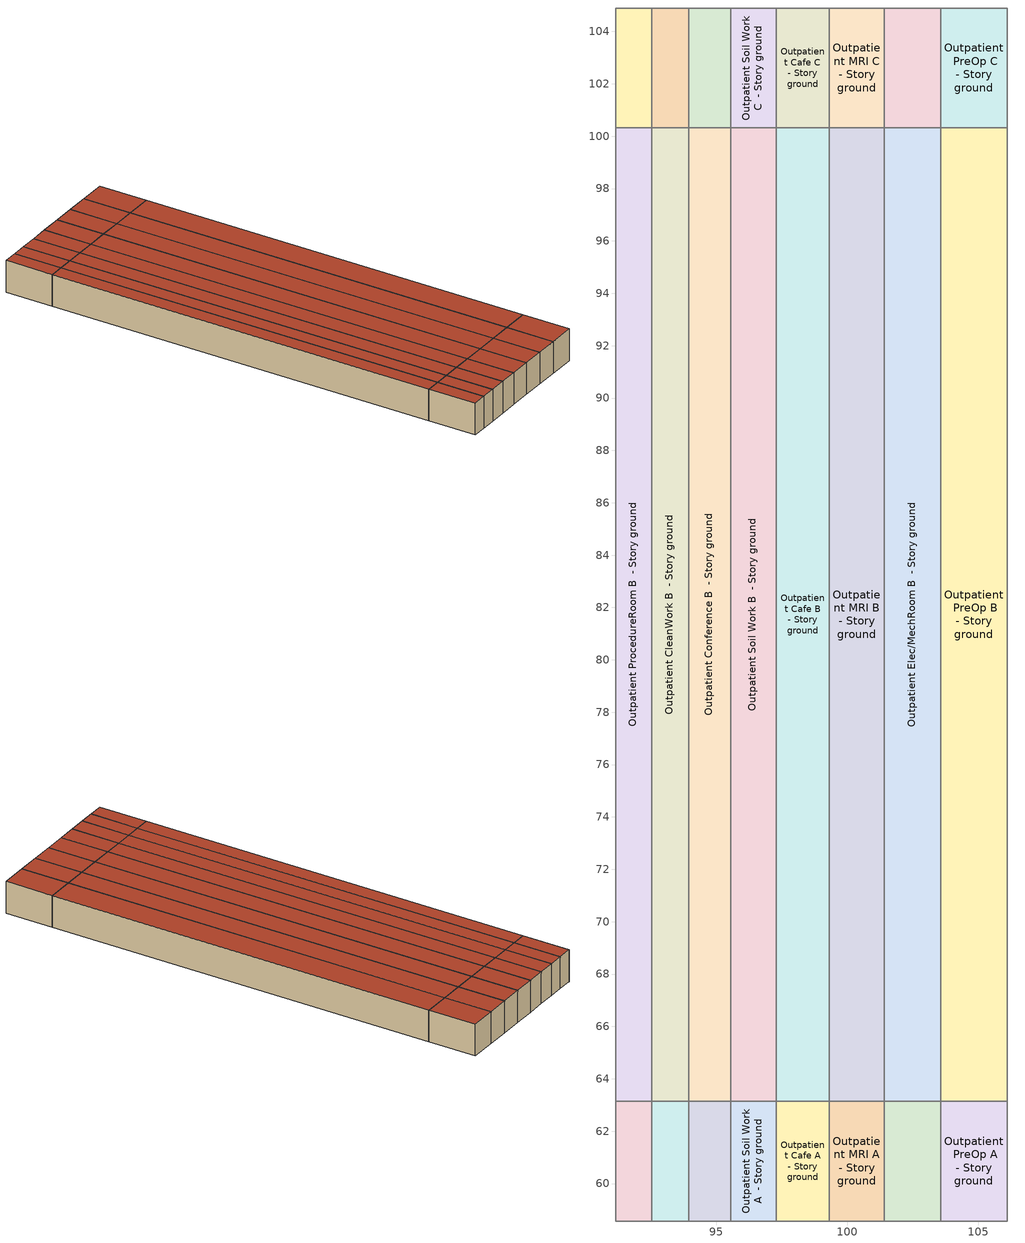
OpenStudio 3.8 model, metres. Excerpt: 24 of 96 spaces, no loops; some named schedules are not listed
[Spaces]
Outpatient ProcedureRoom A  - Story ground
 floor ground (Foundation F 1.26W/m*K Perim 0.0m Area 6.3m2): 91.16,58.57 91.16,63.14 92.54,63.14 92.54,58.57 z0
 wall to Outpatient MRI_Control A  - Story ground: 91.16,63.14 91.16,58.57 z0:3.05
 wall to Outpatient ProcedureRoom B  - Story ground: 92.54,63.14 91.16,63.14 z0:3.05
 wall to Outpatient CleanWork A  - Story ground: 92.54,58.57 92.54,63.14 z0:3.05
 wall adiabatic (Typical Interior Wall): 91.16,58.57 92.54,58.57 z0:3.05
 roof outside: 92.54,58.57 92.54,63.14 91.16,63.14 91.16,58.57 z3.05
Outpatient ProcedureRoom B  - Story ground
 floor ground (Foundation F 1.26W/m*K Perim 0.0m Area 51.26m2): 91.16,63.14 91.16,100.32 92.54,100.32 92.54,63.14 z0
 wall to Outpatient MRI_Control B  - Story ground: 91.16,100.32 91.16,63.14 z0:3.05
 wall to Outpatient ProcedureRoom C  - Story ground: 92.54,100.32 91.16,100.32 z0:3.05
 wall to Outpatient CleanWork B  - Story ground: 92.54,63.14 92.54,100.32 z0:3.05
 roof outside: 92.54,63.14 92.54,100.32 91.16,100.32 91.16,63.14 z3.05
Outpatient ProcedureRoom C  - Story ground
 floor ground (Foundation F 1.26W/m*K Perim 0.0m Area 6.3m2): 91.16,100.32 91.16,104.89 92.54,104.89 92.54,100.32 z0
 wall to Outpatient MRI_Control C  - Story ground: 91.16,104.89 91.16,100.32 z0:3.05
 wall adiabatic (Typical Interior Wall): 92.54,104.89 91.16,104.89 z0:3.05
 wall to Outpatient CleanWork C  - Story ground: 92.54,100.32 92.54,104.89 z0:3.05
 roof outside: 92.54,100.32 92.54,104.89 91.16,104.89 91.16,100.32 z3.05
Outpatient CleanWork A  - Story ground
 floor ground (Foundation F 1.26W/m*K Perim 0.0m Area 6.39m2): 92.54,58.57 92.54,63.14 93.94,63.14 93.94,58.57 z0
 wall to Outpatient CleanWork B  - Story ground: 93.94,63.14 92.54,63.14 z0:3.05
 wall to Outpatient Conference A  - Story ground: 93.94,58.57 93.94,63.14 z0:3.05
 wall adiabatic (Typical Interior Wall): 92.54,58.57 93.94,58.57 z0:3.05
 roof outside: 93.94,58.57 93.94,63.14 92.54,63.14 92.54,58.57 z3.05
Outpatient CleanWork B  - Story ground
 floor ground (Foundation F 1.26W/m*K Perim 0.0m Area 51.99m2): 92.54,63.14 92.54,100.32 93.94,100.32 93.94,63.14 z0
 wall to Outpatient CleanWork C  - Story ground: 93.94,100.32 92.54,100.32 z0:3.05
 wall to Outpatient Conference B  - Story ground: 93.94,63.14 93.94,100.32 z0:3.05
 roof outside: 93.94,63.14 93.94,100.32 92.54,100.32 92.54,63.14 z3.05
Outpatient CleanWork C  - Story ground
 floor ground (Foundation F 1.26W/m*K Perim 0.0m Area 6.39m2): 92.54,100.32 92.54,104.89 93.94,104.89 93.94,100.32 z0
 wall adiabatic (Typical Interior Wall): 93.94,104.89 92.54,104.89 z0:3.05
 wall to Outpatient Conference C  - Story ground: 93.94,100.32 93.94,104.89 z0:3.05
 roof outside: 93.94,100.32 93.94,104.89 92.54,104.89 92.54,100.32 z3.05
Outpatient Conference A  - Story ground
 floor ground (Foundation F 1.26W/m*K Perim 0.0m Area 7.38m2): 93.94,58.57 93.94,63.14 95.55,63.14 95.55,58.57 z0
 wall to Outpatient Conference B  - Story ground: 95.55,63.14 93.94,63.14 z0:3.05
 wall to Outpatient Soil Work A  - Story ground: 95.55,58.57 95.55,63.14 z0:3.05
 wall adiabatic (Typical Interior Wall): 93.94,58.57 95.55,58.57 z0:3.05
 roof outside: 95.55,58.57 95.55,63.14 93.94,63.14 93.94,58.57 z3.05
Outpatient Conference B  - Story ground
 floor ground (Foundation F 1.26W/m*K Perim 0.0m Area 60.04m2): 93.94,63.14 93.94,100.32 95.55,100.32 95.55,63.14 z0
 wall to Outpatient Conference C  - Story ground: 95.55,100.32 93.94,100.32 z0:3.05
 wall to Outpatient Soil Work B  - Story ground: 95.55,63.14 95.55,100.32 z0:3.05
 roof outside: 95.55,63.14 95.55,100.32 93.94,100.32 93.94,63.14 z3.05
Outpatient Conference C  - Story ground
 floor ground (Foundation F 1.26W/m*K Perim 0.0m Area 7.38m2): 93.94,100.32 93.94,104.89 95.55,104.89 95.55,100.32 z0
 wall adiabatic (Typical Interior Wall): 95.55,104.89 93.94,104.89 z0:3.05
 wall to Outpatient Soil Work C  - Story ground: 95.55,100.32 95.55,104.89 z0:3.05
 roof outside: 95.55,100.32 95.55,104.89 93.94,104.89 93.94,100.32 z3.05
Outpatient Soil Work A  - Story ground
 floor ground (Foundation F 1.26W/m*K Perim 0.0m Area 7.92m2): 95.55,58.57 95.55,63.14 97.28,63.14 97.28,58.57 z0
 wall to Outpatient Soil Work B  - Story ground: 97.28,63.14 95.55,63.14 z0:3.05
 wall to Outpatient Cafe A  - Story ground: 97.28,58.57 97.28,63.14 z0:3.05
 wall adiabatic (Typical Interior Wall): 95.55,58.57 97.28,58.57 z0:3.05
 roof outside: 97.28,58.57 97.28,63.14 95.55,63.14 95.55,58.57 z3.05
Outpatient Soil Work B  - Story ground
 floor ground (Foundation F 1.26W/m*K Perim 0.0m Area 64.44m2): 95.55,63.14 95.55,100.32 97.28,100.32 97.28,63.14 z0
 wall to Outpatient Soil Work C  - Story ground: 97.28,100.32 95.55,100.32 z0:3.05
 wall to Outpatient Cafe B  - Story ground: 97.28,63.14 97.28,100.32 z0:3.05
 roof outside: 97.28,63.14 97.28,100.32 95.55,100.32 95.55,63.14 z3.05
Outpatient Soil Work C  - Story ground
 floor ground (Foundation F 1.26W/m*K Perim 0.0m Area 7.92m2): 95.55,100.32 95.55,104.89 97.28,104.89 97.28,100.32 z0
 wall adiabatic (Typical Interior Wall): 97.28,104.89 95.55,104.89 z0:3.05
 wall to Outpatient Cafe C  - Story ground: 97.28,100.32 97.28,104.89 z0:3.05
 roof outside: 97.28,100.32 97.28,104.89 95.55,104.89 95.55,100.32 z3.05
Outpatient Cafe A  - Story ground
 floor ground (Foundation F 1.26W/m*K Perim 0.0m Area 9.27m2): 97.28,58.57 97.28,63.14 99.31,63.14 99.31,58.57 z0
 wall to Outpatient Cafe B  - Story ground: 99.31,63.14 97.28,63.14 z0:3.05
 wall to Outpatient MRI A  - Story ground: 99.31,58.57 99.31,63.14 z0:3.05
 wall adiabatic (Typical Interior Wall): 97.28,58.57 99.31,58.57 z0:3.05
 roof outside: 99.31,58.57 99.31,63.14 97.28,63.14 97.28,58.57 z3.05
Outpatient Cafe B  - Story ground
 floor ground (Foundation F 1.26W/m*K Perim 0.0m Area 75.42m2): 97.28,63.14 97.28,100.32 99.31,100.32 99.31,63.14 z0
 wall to Outpatient Cafe C  - Story ground: 99.31,100.32 97.28,100.32 z0:3.05
 wall to Outpatient MRI B  - Story ground: 99.31,63.14 99.31,100.32 z0:3.05
 roof outside: 99.31,63.14 99.31,100.32 97.28,100.32 97.28,63.14 z3.05
Outpatient Cafe C  - Story ground
 floor ground (Foundation F 1.26W/m*K Perim 0.0m Area 9.27m2): 97.28,100.32 97.28,104.89 99.31,104.89 99.31,100.32 z0
 wall adiabatic (Typical Interior Wall): 99.31,104.89 97.28,104.89 z0:3.05
 wall to Outpatient MRI C  - Story ground: 99.31,100.32 99.31,104.89 z0:3.05
 roof outside: 99.31,100.32 99.31,104.89 97.28,104.89 97.28,100.32 z3.05
Outpatient MRI A  - Story ground
 floor ground (Foundation F 1.26W/m*K Perim 0.0m Area 9.63m2): 99.31,58.57 99.31,63.14 101.42,63.14 101.42,58.57 z0
 wall to Outpatient MRI B  - Story ground: 101.42,63.14 99.31,63.14 z0:3.05
 wall to Outpatient Elec/MechRoom A  - Story ground: 101.42,58.57 101.42,63.14 z0:3.05
 wall adiabatic (Typical Interior Wall): 99.31,58.57 101.42,58.57 z0:3.05
 roof outside: 101.42,58.57 101.42,63.14 99.31,63.14 99.31,58.57 z3.05
Outpatient MRI B  - Story ground
 floor ground (Foundation F 1.26W/m*K Perim 0.0m Area 78.35m2): 99.31,63.14 99.31,100.32 101.42,100.32 101.42,63.14 z0
 wall to Outpatient MRI C  - Story ground: 101.42,100.32 99.31,100.32 z0:3.05
 wall to Outpatient Elec/MechRoom B  - Story ground: 101.42,63.14 101.42,100.32 z0:3.05
 roof outside: 101.42,63.14 101.42,100.32 99.31,100.32 99.31,63.14 z3.05
Outpatient MRI C  - Story ground
 floor ground (Foundation F 1.26W/m*K Perim 0.0m Area 9.63m2): 99.31,100.32 99.31,104.89 101.42,104.89 101.42,100.32 z0
 wall adiabatic (Typical Interior Wall): 101.42,104.89 99.31,104.89 z0:3.05
 wall to Outpatient Elec/MechRoom C  - Story ground: 101.42,100.32 101.42,104.89 z0:3.05
 roof outside: 101.42,100.32 101.42,104.89 99.31,104.89 99.31,100.32 z3.05
Outpatient Elec/MechRoom A  - Story ground
 floor ground (Foundation F 1.26W/m*K Perim 0.0m Area 9.81m2): 101.42,58.57 101.42,63.14 103.57,63.14 103.57,58.57 z0
 wall to Outpatient Elec/MechRoom B  - Story ground: 103.57,63.14 101.42,63.14 z0:3.05
 wall to Outpatient PreOp A  - Story ground: 103.57,58.57 103.57,63.14 z0:3.05
 wall adiabatic (Typical Interior Wall): 101.42,58.57 103.57,58.57 z0:3.05
 roof outside: 103.57,58.57 103.57,63.14 101.42,63.14 101.42,58.57 z3.05
Outpatient Elec/MechRoom B  - Story ground
 floor ground (Foundation F 1.26W/m*K Perim 0.0m Area 79.81m2): 101.42,63.14 101.42,100.32 103.57,100.32 103.57,63.14 z0
 wall to Outpatient Elec/MechRoom C  - Story ground: 103.57,100.32 101.42,100.32 z0:3.05
 wall to Outpatient PreOp B  - Story ground: 103.57,63.14 103.57,100.32 z0:3.05
 roof outside: 103.57,63.14 103.57,100.32 101.42,100.32 101.42,63.14 z3.05
Outpatient Elec/MechRoom C  - Story ground
 floor ground (Foundation F 1.26W/m*K Perim 0.0m Area 9.81m2): 101.42,100.32 101.42,104.89 103.57,104.89 103.57,100.32 z0
 wall adiabatic (Typical Interior Wall): 103.57,104.89 101.42,104.89 z0:3.05
 wall to Outpatient PreOp C  - Story ground: 103.57,100.32 103.57,104.89 z0:3.05
 roof outside: 103.57,100.32 103.57,104.89 101.42,104.89 101.42,100.32 z3.05
Outpatient PreOp A  - Story ground
 floor ground (Foundation F 1.26W/m*K Perim 0.0m Area 11.62m2): 103.57,58.57 103.57,63.14 106.11,63.14 106.11,58.57 z0
 wall to Outpatient PreOp B  - Story ground: 106.11,63.14 103.57,63.14 z0:3.05
 wall to Outpatient Stair A  - Story ground: 106.11,58.57 106.11,63.14 z0:3.05
 wall adiabatic (Typical Interior Wall): 103.57,58.57 106.11,58.57 z0:3.05
 roof outside: 106.11,58.57 106.11,63.14 103.57,63.14 103.57,58.57 z3.05
Outpatient PreOp B  - Story ground
 floor ground (Foundation F 1.26W/m*K Perim 0.0m Area 94.46m2): 103.57,63.14 103.57,100.32 106.11,100.32 106.11,63.14 z0
 wall to Outpatient PreOp C  - Story ground: 106.11,100.32 103.57,100.32 z0:3.05
 wall to Outpatient Stair B  - Story ground: 106.11,63.14 106.11,100.32 z0:3.05
 roof outside: 106.11,63.14 106.11,100.32 103.57,100.32 103.57,63.14 z3.05
Outpatient PreOp C  - Story ground
 floor ground (Foundation F 1.26W/m*K Perim 0.0m Area 11.62m2): 103.57,100.32 103.57,104.89 106.11,104.89 106.11,100.32 z0
 wall adiabatic (Typical Interior Wall): 106.11,104.89 103.57,104.89 z0:3.05
 wall to Outpatient Stair C  - Story ground: 106.11,100.32 106.11,104.89 z0:3.05
 roof outside: 106.11,100.32 106.11,104.89 103.57,104.89 103.57,100.32 z3.05
[Building]
ComStock DOE Ref Pre-1980|Outpatient: North Axis {deg}=45; Default Construction Set=ComStock DOE Ref Pre-1980 - Outpatient - ASHRAE 169-2013-4A; Default Schedule Set=Building Default Schedule Set; Standards Building Type=Outpatient
[Site]
Wilmington New Cast_DE_USA: Latitude {deg}=39.67; Longitude {deg}=-75.6; Time Zone {hr}=-5; Elevation {m}=24; Terrain=City
[Site:WaterMainsTemperature]
Calculation Method=Correlation; Annual Average Outdoor Air Temperature {C}=13.2908; Maximum Difference In Monthly Average Outdoor Air Temperatures {deltaC}=25.79
[SizingPeriod:DesignDay] Barometric Pressure {Pa}=101037; Rain Indicator=No; Snow Indicator=No; Day of Month=21; Daylight Saving Time Indicator=No; Humidity Condition Type=Wetbulb; Dry-Bulb Temperature Range Modifier Type=DefaultMultipliers
Name | Maximum Dry-Bulb Temperature {C} | Daily Dry-Bulb Temperature Range {deltaC} | Wind Speed {m/s} | Wind Direction {deg} | Month | Day Type | Wetbulb or DewPoint at Maximum Dry-Bulb {C} | Solar Model Indicator | ASHRAE Clear Sky Optical Depth for Beam Irradiance | ASHRAE Clear Sky Optical Depth for Diffuse Irradiance | Sky Clearness
Wilmington New Cast Ann Clg .4% Condns DB=>MWB 1 | 33.3 | 9.5 | 4.6 | 230 | 7 | SummerDesignDay | 23.9 | ASHRAETau | 0.454 | 2.123
Wilmington New Cast Ann Clg .4% Condns WB=>MDB 1 | 30.7 | 9.5 | 4.6 | 230 | 7 | SummerDesignDay | 25.6 | ASHRAETau | 0.454 | 2.123
Wilmington New Cast Ann Htg 99.6% Condns DB 1 | -10.4 | 0 | 4.8 | 300 | 1 | WinterDesignDay | -10.4 | ASHRAEClearSky |  |  | 0
Wilmington New Cast August .4% Condns DB=>MCWB 1 | 34.5 | 9.3 | 4.6 | 230 | 8 | SummerDesignDay | 24.4 | ASHRAETau | 0.441 | 2.186
[ClimateZones]
Climate Zone Institution Name 1=ASHRAE; Climate Zone Document Name 1=ANSI/ASHRAE Standard 169; Climate Zone Document Year 1=2006; Climate Zone Value 1=ASHRAE 169-2013-4A
[Site:GroundTemperature:FCfactorMethod]
January Ground Temperature {C}=14.64; February Ground Temperature {C}=6.42; March Ground Temperature {C}=4.25; April Ground Temperature {C}=-0.25; May Ground Temperature {C}=5.15; June Ground Temperature {C}=3.96; July Ground Temperature {C}=10.11; August Ground Temperature {C}=19.7; September Ground Temperature {C}=22.53; October Ground Temperature {C}=25.35; November Ground Temperature {C}=25.54; December Ground Temperature {C}=22.09
[Construction:FfactorGroundFloor] F-Factor {W/m-K}=1.26344; PerimeterExposed {m}=0
Name | Area {m2}
Foundation F 1.26W/m*K Perim 0.0m Area 94.46m2 | 94.4564
Foundation F 1.26W/m*K Perim 0.0m Area 11.62m2 | 11.6155
Foundation F 1.26W/m*K Perim 0.0m Area 79.81m2 | 79.812
Foundation F 1.26W/m*K Perim 0.0m Area 9.63m2 | 9.63453
Foundation F 1.26W/m*K Perim 0.0m Area 78.35m2 | 78.3475
Foundation F 1.26W/m*K Perim 0.0m Area 9.27m2 | 9.27436
Foundation F 1.26W/m*K Perim 0.0m Area 9.81m2 | 9.81462
Foundation F 1.26W/m*K Perim 0.0m Area 75.42m2 | 75.4187
Foundation F 1.26W/m*K Perim 0.0m Area 7.92m2 | 7.92373
Foundation F 1.26W/m*K Perim 0.0m Area 7.38m2 | 7.38347
Foundation F 1.26W/m*K Perim 0.0m Area 64.44m2 | 64.4354
Foundation F 1.26W/m*K Perim 0.0m Area 6.39m2 | 6.39301
Foundation F 1.26W/m*K Perim 0.0m Area 6.3m2 | 6.30297
Foundation F 1.26W/m*K Perim 0.0m Area 51.26m2 | 51.2554
Foundation F 1.26W/m*K Perim 0.0m Area 51.99m2 | 51.9876
Foundation F 1.26W/m*K Perim 0.0m Area 60.04m2 | 60.042
[DefaultConstructionSet]
ComStock DOE Ref Pre-1980 - Outpatient - ASHRAE 169-2013-4A: Default Exterior Surface Constructions=Default Surface Constructions 1; Default Interior Surface Constructions=Default Surface Constructions 2; Default Ground Contact Surface Constructions=Default Surface Constructions 3; Default Exterior SubSurface Constructions=Default Sub Surface Constructions 1; Default Interior SubSurface Constructions=Default Sub Surface Constructions 2; Interior Partition Construction=Typical Interior Partition
[DefaultSurfaceConstructions]
Name | Floor Construction | Wall Construction | Roof Ceiling Construction
Default Surface Constructions 1 | Typical Insulated Exterior Mass Floor | Typical Insulated Exterior Mass Wall R-5.62 | Typical IEAD Roof R-11.63
Default Surface Constructions 2 | Typical Interior Floor | Typical Interior Wall | Typical Interior Ceiling
Default Surface Constructions 3 | Typical Insulated Carpeted 6in Slab Floor | Typical Insulated Basement Mass Wall
[Construction]
Typical Insulated Exterior Mass Floor: 4 in. Normalweight Concrete Floor, Typical Carpet Pad
Typical IEAD Roof R-11.63: Roof Membrane, Typical Insulation R-10.51, Metal Roof Surface
Typical Interior Floor: 100mm Normalweight concrete floor, CP02 CARPET PAD
Typical Interior Wall: G01 13mm gypsum board, G01 13mm gypsum board
Typical Interior Ceiling: CP02 CARPET PAD, 100mm Normalweight concrete floor
Typical Insulated Carpeted 6in Slab Floor: 6 in. Normalweight Concrete Floor, Typical Carpet Pad
Typical Insulated Basement Mass Wall: 8 in. Concrete Block Basement Wall
Simple Glazing U 1.22 SHGC 0.54: Simple Glazing U 1.22 SHGC 0.54
Typical Insulated Metal Door: F08 Metal surface, Typical Insulation R-3.23
U 0.88 SHGC 0.16 Sgl Ref-A-L Clr 6mm: REF A CLEAR LO 6MM
Typical Overhead Door: Typical Insulation R-3.23
Typical Interior Window: Clear 3mm
Typical Interior Door; Typical Interior Partition: G05 25mm wood
Typical Insulated Exterior Mass Wall R-5.62: 1IN Stucco, 8IN CONCRETE HW RefBldg, Typical Insulation R-3.23, 1/2IN Gypsum
InteriorFurnishings: Std Wood 6inch
[Material] Thermal Absorptance=0.9
Name | Roughness | Thickness {m} | Conductivity {W/m-K} | Density {kg/m3} | Specific Heat {J/kg-K} | Solar Absorptance | Visible Absorptance
4 in. Normalweight Concrete Floor | MediumRough | 0.1016 | 2.31 | 2322 | 832 | 0.7 | 0.7
Roof Membrane | VeryRough | 0.0095 | 0.16 | 1121.29 | 1460 | 0.7 | 0.7
Metal Roof Surface; F08 Metal surface | Smooth | 0.0008 | 45.28 | 7824 | 500 | 0.7 | 0.7
100mm Normalweight concrete floor | MediumRough | 0.1016 | 2.31045 | 2322 | 832.557 | 0.7 | 0.7
G01 13mm gypsum board | Smooth | 0.0127 | 0.160031 | 800.001 | 1090.73 | 0.7 | 0.5
6 in. Normalweight Concrete Floor | MediumRough | 0.1524 | 2.31 | 2322 | 832 | 0.7 | 0.7
8 in. Concrete Block Basement Wall | MediumRough | 0.2032 | 1.326 | 1842 | 912 | 0.7 | 0.7
G05 25mm wood | MediumSmooth | 0.0254 | 0.15 | 608 | 1630 | 0.5 | 0.5
1IN Stucco | Smooth | 0.0253 | 0.6918 | 1858 | 837 | 0.7 | 0.92
8IN CONCRETE HW RefBldg | Rough | 0.2032 | 1.311 | 2240 | 836.8 | 0.7 | 0.7
1/2IN Gypsum | Smooth | 0.0127 | 0.16 | 784.9 | 830 | 0.4 | 0.4
Std Wood 6inch | MediumSmooth | 0.15 | 0.12 | 540 | 1210 | 0.7 | 0.7
[Material:NoMass] Roughness=Smooth; Thermal Absorptance=0.9; Solar Absorptance=0.7
Name | Thermal Resistance {m2-K/W} | Visible Absorptance
Typical Carpet Pad; CP02 CARPET PAD | 0.21648 | 0.8
Typical Insulation R-10.51 | 1.85103 | 0.7
Typical Insulation R-3.23 | 0.568747 | 0.7
[DefaultSubSurfaceConstructions]
Name | Fixed Window Construction | Operable Window Construction | Door Construction | Glass Door Construction | Overhead Door Construction | Tubular Daylight Dome Construction | Tubular Daylight Diffuser Construction
Default Sub Surface Constructions 1 | Simple Glazing U 1.22 SHGC 0.54 | Simple Glazing U 1.22 SHGC 0.54 | Typical Insulated Metal Door | U 0.88 SHGC 0.16 Sgl Ref-A-L Clr 6mm | Typical Overhead Door | Typical Interior Window | Typical Interior Window
Default Sub Surface Constructions 2 | Typical Interior Window | Typical Interior Window | Typical Interior Door
[WindowMaterial:SimpleGlazingSystem]
Simple Glazing U 1.22 SHGC 0.54: U-Factor {W/m2-K}=6.92748; Solar Heat Gain Coefficient=0.54; Visible Transmittance=0.81
[WindowMaterial:Glazing] Optical Data Type=SpectralAverage; Infrared Transmittance at Normal Incidence=0; Front Side Infrared Hemispherical Emissivity=0.84; Conductivity {W/m-K}=0.9; Dirt Correction Factor for Solar and Visible Transmittance=1; Solar Diffusing=No
Name | Thickness {m} | Solar Transmittance at Normal Incidence | Front Side Solar Reflectance at Normal Incidence | Back Side Solar Reflectance at Normal Incidence | Visible Transmittance at Normal Incidence | Front Side Visible Reflectance at Normal Incidence | Back Side Visible Reflectance at Normal Incidence | Back Side Infrared Hemispherical Emissivity
REF A CLEAR LO 6MM | 0.006 | 0.066 | 0.341 | 0.493 | 0.08 | 0.41 | 0.37 | 0.4
Clear 3mm | 0.003 | 0.837 | 0.075 | 0.075 | 0.898 | 0.081 | 0.081 | 0.84
[SpaceType] Standards Building Type=Outpatient
Name | Default Schedule Set | Design Specification Outdoor Air Object | Standards Space Type
Outpatient ProcedureRoom - ComStock DOE Ref Pre-1980 | Outpatient ProcedureRoom Schedule Set | Outpatient ProcedureRoom Ventilation | ProcedureRoom
Outpatient CleanWork - ComStock DOE Ref Pre-1980 | Outpatient CleanWork Schedule Set | Outpatient CleanWork Ventilation | CleanWork
Outpatient Conference - ComStock DOE Ref Pre-1980 | Outpatient Conference Schedule Set | Outpatient Conference Ventilation | Conference
Outpatient Soil Work - ComStock DOE Ref Pre-1980 | Outpatient Soil Work Schedule Set | Outpatient Soil Work Ventilation | Soil Work
Outpatient Cafe - ComStock DOE Ref Pre-1980 | Outpatient Cafe Schedule Set | Outpatient Cafe Ventilation | Cafe
Outpatient MRI - ComStock DOE Ref Pre-1980 | Outpatient MRI Schedule Set | Outpatient MRI Ventilation | MRI
Outpatient Elec/MechRoom - ComStock DOE Ref Pre-1980 | Outpatient Elec/MechRoom Schedule Set | Outpatient Elec/MechRoom Ventilation | Elec/MechRoom
Outpatient PreOp - ComStock DOE Ref Pre-1980 | Outpatient PreOp Schedule Set | Outpatient PreOp Ventilation | PreOp
[BuildingStory]
Story ground: Nominal Z Coordinate {m}=0; Nominal Floor to Floor Height {m}=3.048
[Space] Building Story=Story ground
Name | Space Type | Thermal Zone
Outpatient ProcedureRoom A  - Story ground | Outpatient ProcedureRoom - ComStock DOE Ref Pre-1980 | Zone Outpatient ProcedureRoom A  - Story ground
Outpatient ProcedureRoom B  - Story ground | Outpatient ProcedureRoom - ComStock DOE Ref Pre-1980 | Zone Outpatient ProcedureRoom B  - Story ground
Outpatient ProcedureRoom C  - Story ground | Outpatient ProcedureRoom - ComStock DOE Ref Pre-1980 | Zone Outpatient ProcedureRoom C  - Story ground
Outpatient CleanWork A  - Story ground | Outpatient CleanWork - ComStock DOE Ref Pre-1980 | Zone Outpatient CleanWork A  - Story ground
Outpatient CleanWork B  - Story ground | Outpatient CleanWork - ComStock DOE Ref Pre-1980 | Zone Outpatient CleanWork B  - Story ground
Outpatient CleanWork C  - Story ground | Outpatient CleanWork - ComStock DOE Ref Pre-1980 | Zone Outpatient CleanWork C  - Story ground
Outpatient Conference A  - Story ground | Outpatient Conference - ComStock DOE Ref Pre-1980 | Zone Outpatient Conference A  - Story ground
Outpatient Conference B  - Story ground | Outpatient Conference - ComStock DOE Ref Pre-1980 | Zone Outpatient Conference B  - Story ground
Outpatient Conference C  - Story ground | Outpatient Conference - ComStock DOE Ref Pre-1980 | Zone Outpatient Conference C  - Story ground
Outpatient Soil Work A  - Story ground | Outpatient Soil Work - ComStock DOE Ref Pre-1980 | Zone Outpatient Soil Work A  - Story ground
Outpatient Soil Work B  - Story ground | Outpatient Soil Work - ComStock DOE Ref Pre-1980 | Zone Outpatient Soil Work B  - Story ground
Outpatient Soil Work C  - Story ground | Outpatient Soil Work - ComStock DOE Ref Pre-1980 | Zone Outpatient Soil Work C  - Story ground
Outpatient Cafe A  - Story ground | Outpatient Cafe - ComStock DOE Ref Pre-1980 | Zone Outpatient Cafe A  - Story ground
Outpatient Cafe B  - Story ground | Outpatient Cafe - ComStock DOE Ref Pre-1980 | Zone Outpatient Cafe B  - Story ground
Outpatient Cafe C  - Story ground | Outpatient Cafe - ComStock DOE Ref Pre-1980 | Zone Outpatient Cafe C  - Story ground
Outpatient MRI A  - Story ground | Outpatient MRI - ComStock DOE Ref Pre-1980 | Zone Outpatient MRI A  - Story ground
Outpatient MRI B  - Story ground | Outpatient MRI - ComStock DOE Ref Pre-1980 | Zone Outpatient MRI B  - Story ground
Outpatient MRI C  - Story ground | Outpatient MRI - ComStock DOE Ref Pre-1980 | Zone Outpatient MRI C  - Story ground
Outpatient Elec/MechRoom A  - Story ground | Outpatient Elec/MechRoom - ComStock DOE Ref Pre-1980 | Zone Outpatient Elec/MechRoom A  - Story ground
Outpatient Elec/MechRoom B  - Story ground | Outpatient Elec/MechRoom - ComStock DOE Ref Pre-1980 | Zone Outpatient Elec/MechRoom B  - Story ground
Outpatient Elec/MechRoom C  - Story ground | Outpatient Elec/MechRoom - ComStock DOE Ref Pre-1980 | Zone Outpatient Elec/MechRoom C  - Story ground
Outpatient PreOp A  - Story ground | Outpatient PreOp - ComStock DOE Ref Pre-1980 | Zone Outpatient PreOp A  - Story ground
Outpatient PreOp B  - Story ground | Outpatient PreOp - ComStock DOE Ref Pre-1980 | Zone Outpatient PreOp B  - Story ground
Outpatient PreOp C  - Story ground | Outpatient PreOp - ComStock DOE Ref Pre-1980 | Zone Outpatient PreOp C  - Story ground
[ThermalZone] Multiplier=1; Use Ideal Air Loads=No
Name | Thermostat
Zone Outpatient ProcedureRoom A  - Story ground | Outpatient ProcedureRoom - ComStock DOE Ref Pre-1980 Thermostat
Zone Outpatient ProcedureRoom B  - Story ground | Outpatient ProcedureRoom - ComStock DOE Ref Pre-1980 Thermostat 1
Zone Outpatient ProcedureRoom C  - Story ground | Outpatient ProcedureRoom - ComStock DOE Ref Pre-1980 Thermostat 2
Zone Outpatient CleanWork A  - Story ground | Outpatient CleanWork - ComStock DOE Ref Pre-1980 Thermostat
Zone Outpatient CleanWork B  - Story ground | Outpatient CleanWork - ComStock DOE Ref Pre-1980 Thermostat 1
Zone Outpatient CleanWork C  - Story ground | Outpatient CleanWork - ComStock DOE Ref Pre-1980 Thermostat 2
Zone Outpatient Conference A  - Story ground | Outpatient Conference - ComStock DOE Ref Pre-1980 Thermostat
Zone Outpatient Conference B  - Story ground | Outpatient Conference - ComStock DOE Ref Pre-1980 Thermostat 1
Zone Outpatient Conference C  - Story ground | Outpatient Conference - ComStock DOE Ref Pre-1980 Thermostat 2
Zone Outpatient Soil Work A  - Story ground | Outpatient Soil Work - ComStock DOE Ref Pre-1980 Thermostat
Zone Outpatient Soil Work B  - Story ground | Outpatient Soil Work - ComStock DOE Ref Pre-1980 Thermostat 1
Zone Outpatient Soil Work C  - Story ground | Outpatient Soil Work - ComStock DOE Ref Pre-1980 Thermostat 2
Zone Outpatient Cafe A  - Story ground | Outpatient Cafe - ComStock DOE Ref Pre-1980 Thermostat
Zone Outpatient Cafe B  - Story ground | Outpatient Cafe - ComStock DOE Ref Pre-1980 Thermostat 1
Zone Outpatient Cafe C  - Story ground | Outpatient Cafe - ComStock DOE Ref Pre-1980 Thermostat 2
Zone Outpatient MRI A  - Story ground | Outpatient MRI - ComStock DOE Ref Pre-1980 Thermostat
Zone Outpatient MRI B  - Story ground | Outpatient MRI - ComStock DOE Ref Pre-1980 Thermostat 1
Zone Outpatient MRI C  - Story ground | Outpatient MRI - ComStock DOE Ref Pre-1980 Thermostat 2
Zone Outpatient Elec/MechRoom A  - Story ground | Outpatient Elec/MechRoom - ComStock DOE Ref Pre-1980 Thermostat
Zone Outpatient Elec/MechRoom B  - Story ground | Outpatient Elec/MechRoom - ComStock DOE Ref Pre-1980 Thermostat 1
Zone Outpatient Elec/MechRoom C  - Story ground | Outpatient Elec/MechRoom - ComStock DOE Ref Pre-1980 Thermostat 2
Zone Outpatient PreOp A  - Story ground | Outpatient PreOp - ComStock DOE Ref Pre-1980 Thermostat
Zone Outpatient PreOp B  - Story ground | Outpatient PreOp - ComStock DOE Ref Pre-1980 Thermostat 1
Zone Outpatient PreOp C  - Story ground | Outpatient PreOp - ComStock DOE Ref Pre-1980 Thermostat 2
[Lights:Definition] Design Level Calculation Method=Watts/Area; Fraction Visible=0.2; Return Air Fraction=0
Name | Watts per Space Floor Area {W/m2} | Fraction Radiant
Outpatient CleanWork - ComStock DOE Ref Pre-1980 General Lights Definition; Outpatient PreOp - ComStock DOE Ref Pre-1980 General Lights Definition; Outpatient Soil Work - ComStock DOE Ref Pre-1980 General Lights Definition | 2.13818 | 0.365
Outpatient CleanWork - ComStock DOE Ref Pre-1980 Task Lights Definition; Outpatient PreOp - ComStock DOE Ref Pre-1980 Task Lights Definition; Outpatient Soil Work - ComStock DOE Ref Pre-1980 Task Lights Definition | 2.9628 | 0.165
Outpatient Cafe - ComStock DOE Ref Pre-1980 General Lights Definition | 3.18489 | 0.365
Outpatient Cafe - ComStock DOE Ref Pre-1980 Task Lights Definition | 0.179902 | 0.165
Outpatient Cafe - ComStock DOE Ref Pre-1980 Wall Wash Lights Definition | 0.727257 | 0.165
Outpatient Elec/MechRoom - ComStock DOE Ref Pre-1980 General Lights Definition | 3.55488 | 0.365
Outpatient Elec/MechRoom - ComStock DOE Ref Pre-1980 Task Lights Definition | 0.569567 | 0.165
Outpatient ProcedureRoom - ComStock DOE Ref Pre-1980 General Lights Definition | 10.9783 | 0.365
Outpatient ProcedureRoom - ComStock DOE Ref Pre-1980 Task Lights Definition | 0.00255311 | 0.165
Outpatient MRI - ComStock DOE Ref Pre-1980 General Lights Definition | 4.6155 | 0.365
Outpatient Conference - ComStock DOE Ref Pre-1980 General Lights Definition | 4.92059 | 0.365
Outpatient Conference - ComStock DOE Ref Pre-1980 Task Lights Definition | 0.321864 | 0.165
Outpatient Conference - ComStock DOE Ref Pre-1980 Wall Wash Lights Definition | 0.757053 | 0.165
[ElectricEquipment:Definition] Design Level Calculation Method=Watts/Area; Fraction Latent=0; Fraction Radiant=0.5; Fraction Lost=0
Name | Watts per Space Floor Area {W/m2}
Outpatient Cafe Elec Equip Definition; Outpatient Conference Elec Equip Definition | 10.7639
Outpatient CleanWork Elec Equip Definition; Outpatient PreOp Elec Equip Definition; Outpatient Soil Work Elec Equip Definition | 21.5278
Outpatient Elec/MechRoom Elec Equip Definition | 53.8196
Outpatient MRI Elec Equip Definition | 573.716
Outpatient ProcedureRoom Elec Equip Definition | 32.2917
[ElectricEquipment]
Name | Electric Equipment Definition | Space or SpaceType
Outpatient Cafe Elec Equip | Outpatient Cafe Elec Equip Definition | Outpatient Cafe - ComStock DOE Ref Pre-1980
Outpatient CleanWork Elec Equip | Outpatient CleanWork Elec Equip Definition | Outpatient CleanWork - ComStock DOE Ref Pre-1980
Outpatient Conference Elec Equip | Outpatient Conference Elec Equip Definition | Outpatient Conference - ComStock DOE Ref Pre-1980
Outpatient Elec/MechRoom Elec Equip | Outpatient Elec/MechRoom Elec Equip Definition | Outpatient Elec/MechRoom - ComStock DOE Ref Pre-1980
Outpatient MRI Elec Equip | Outpatient MRI Elec Equip Definition | Outpatient MRI - ComStock DOE Ref Pre-1980
Outpatient PreOp Elec Equip | Outpatient PreOp Elec Equip Definition | Outpatient PreOp - ComStock DOE Ref Pre-1980
Outpatient ProcedureRoom Elec Equip | Outpatient ProcedureRoom Elec Equip Definition | Outpatient ProcedureRoom - ComStock DOE Ref Pre-1980
Outpatient Soil Work Elec Equip | Outpatient Soil Work Elec Equip Definition | Outpatient Soil Work - ComStock DOE Ref Pre-1980
[DesignSpecification:OutdoorAir]
Name | Outdoor Air Method | Outdoor Air Flow per Person {m3/s-person} | Outdoor Air Flow per Floor Area {m3/s-m2} | Outdoor Air Flow Air Changes per Hour {1/hr}
Outpatient Cafe Ventilation; Outpatient Conference Ventilation | Sum | 0.00943895
Outpatient CleanWork Ventilation; Outpatient MRI Ventilation | Sum |  | 0.001524
Outpatient Elec/MechRoom Ventilation |  | 0 | 0 | 0
Outpatient PreOp Ventilation | Sum |  | 0.00169164
Outpatient ProcedureRoom Ventilation | Sum |  | 0.0023876
Outpatient Soil Work Ventilation | Sum |  | 0.00282448
[DefaultScheduleSet]
Name | Number of People Schedule | People Activity Level Schedule | Lighting Schedule | Electric Equipment Schedule | Infiltration Schedule | Hours of Operation Schedule
Outpatient Cafe Schedule Set; Outpatient CleanWork Schedule Set; Outpatient Conference Schedule Set; Outpatient Elec/MechRoom Schedule Set; Outpatient PreOp Schedule Set; Outpatient ProcedureRoom Schedule Set; Outpatient Soil Work Schedule Set | Outpatient Bldg Occ | Outpatient Activity | Outpatient Bldg Light | Outpatient Bldg Equip | Outpatient Infil
Outpatient MRI Schedule Set | Outpatient Bldg Occ | Outpatient Activity | Outpatient Bldg Light | Outpatient Radiology Equip | Outpatient Infil
Building Default Schedule Set |  |  |  |  |  | Building Hours of Operation NonResidential
[People:Definition] Number of People Calculation Method=People/Area; Fraction Radiant=0.3
Name | People per Space Floor Area {person/m2}
Outpatient Cafe People Definition | 0.999967
Outpatient CleanWork People Definition; Outpatient MRI People Definition; Outpatient ProcedureRoom People Definition; Outpatient Soil Work People Definition | 0.199993
Outpatient Conference People Definition | 0.499984
Outpatient PreOp People Definition | 0.0999967
[People] Work Efficiency Schedule=Work Efficiency Schedule; Clothing Insulation Schedule=Clothing Schedule; Air Velocity Schedule=Air Velocity Schedule; Multiplier=1
Name | People Definition | Space or SpaceType
Outpatient Cafe People | Outpatient Cafe People Definition | Outpatient Cafe - ComStock DOE Ref Pre-1980
Outpatient CleanWork People | Outpatient CleanWork People Definition | Outpatient CleanWork - ComStock DOE Ref Pre-1980
Outpatient Conference People | Outpatient Conference People Definition | Outpatient Conference - ComStock DOE Ref Pre-1980
Outpatient MRI People | Outpatient MRI People Definition | Outpatient MRI - ComStock DOE Ref Pre-1980
Outpatient PreOp People | Outpatient PreOp People Definition | Outpatient PreOp - ComStock DOE Ref Pre-1980
Outpatient ProcedureRoom People | Outpatient ProcedureRoom People Definition | Outpatient ProcedureRoom - ComStock DOE Ref Pre-1980
Outpatient Soil Work People | Outpatient Soil Work People Definition | Outpatient Soil Work - ComStock DOE Ref Pre-1980
[Exterior:Lights:Definition]
Name | Design Level {W}
Parking Areas and Drives Def (W/ft^2) | 0.0414577
Building Facades Def (W/ft^2) | 0.2
Main Entries Def (W/ft) | 30
Other Doors Def (W/ft) | 20
[Exterior:Lights] Schedule=Always On Discrete; Control Option=AstronomicalClock
Name | Exterior Lights Definition | Multiplier
Parking Areas and Drives | Parking Areas and Drives Def (W/ft^2) | 182250
Building Facades | Building Facades Def (W/ft^2) | 13452
Main Entries | Main Entries Def (W/ft) | 72
Other Doors | Other Doors Def (W/ft) | 186.84
[ThermostatSetpoint:DualSetpoint] Heating Setpoint Temperature Schedule=Outpatient HtgSetp; Cooling Setpoint Temperature Schedule=Outpatient ClgSetp
Outpatient Cafe - ComStock DOE Ref Pre-1980 Thermostat; Outpatient Cafe - ComStock DOE Ref Pre-1980 Thermostat 1; Outpatient Cafe - ComStock DOE Ref Pre-1980 Thermostat 2; Outpatient CleanWork - ComStock DOE Ref Pre-1980 Thermostat; Outpatient CleanWork - ComStock DOE Ref Pre-1980 Thermostat 1; Outpatient CleanWork - ComStock DOE Ref Pre-1980 Thermostat 2; Outpatient Conference - ComStock DOE Ref Pre-1980 Thermostat; Outpatient Conference - ComStock DOE Ref Pre-1980 Thermostat 1; Outpatient Conference - ComStock DOE Ref Pre-1980 Thermostat 2; Outpatient Elec/MechRoom - ComStock DOE Ref Pre-1980 Thermostat; Outpatient Elec/MechRoom - ComStock DOE Ref Pre-1980 Thermostat 1; Outpatient Elec/MechRoom - ComStock DOE Ref Pre-1980 Thermostat 2; Outpatient MRI - ComStock DOE Ref Pre-1980 Thermostat; Outpatient MRI - ComStock DOE Ref Pre-1980 Thermostat 1; Outpatient MRI - ComStock DOE Ref Pre-1980 Thermostat 2; Outpatient PreOp - ComStock DOE Ref Pre-1980 Thermostat; Outpatient PreOp - ComStock DOE Ref Pre-1980 Thermostat 1; Outpatient PreOp - ComStock DOE Ref Pre-1980 Thermostat 2; Outpatient ProcedureRoom - ComStock DOE Ref Pre-1980 Thermostat; Outpatient ProcedureRoom - ComStock DOE Ref Pre-1980 Thermostat 1; Outpatient ProcedureRoom - ComStock DOE Ref Pre-1980 Thermostat 2; Outpatient Soil Work - ComStock DOE Ref Pre-1980 Thermostat; Outpatient Soil Work - ComStock DOE Ref Pre-1980 Thermostat 1; Outpatient Soil Work - ComStock DOE Ref Pre-1980 Thermostat 2
[InternalMass:Definition]
Internal Mass Definition 1: Construction=InteriorFurnishings; Design Level Calculation Method=SurfaceArea/Area; Surface Area per Space Floor Area=2
[InternalMass] Internal Mass Definition=Internal Mass Definition 1; Multiplier=1
Name | Space or SpaceType
Outpatient PreOp B  - Story ground Mass | Outpatient PreOp B  - Story ground
Outpatient PreOp A  - Story ground Mass | Outpatient PreOp A  - Story ground
Outpatient Elec/MechRoom B  - Story ground Mass | Outpatient Elec/MechRoom B  - Story ground
Outpatient MRI C  - Story ground Mass | Outpatient MRI C  - Story ground
Outpatient MRI B  - Story ground Mass | Outpatient MRI B  - Story ground
Outpatient Cafe C  - Story ground Mass | Outpatient Cafe C  - Story ground
Outpatient Elec/MechRoom A  - Story ground Mass | Outpatient Elec/MechRoom A  - Story ground
Outpatient Cafe B  - Story ground Mass | Outpatient Cafe B  - Story ground
Outpatient Cafe A  - Story ground Mass | Outpatient Cafe A  - Story ground
Outpatient Soil Work C  - Story ground Mass | Outpatient Soil Work C  - Story ground
Outpatient Conference A  - Story ground Mass | Outpatient Conference A  - Story ground
Outpatient PreOp C  - Story ground Mass | Outpatient PreOp C  - Story ground
Outpatient Soil Work B  - Story ground Mass | Outpatient Soil Work B  - Story ground
Outpatient CleanWork A  - Story ground Mass | Outpatient CleanWork A  - Story ground
Outpatient Elec/MechRoom C  - Story ground Mass | Outpatient Elec/MechRoom C  - Story ground
Outpatient ProcedureRoom A  - Story ground Mass | Outpatient ProcedureRoom A  - Story ground
Outpatient ProcedureRoom B  - Story ground Mass | Outpatient ProcedureRoom B  - Story ground
Outpatient Conference C  - Story ground Mass | Outpatient Conference C  - Story ground
Outpatient CleanWork C  - Story ground Mass | Outpatient CleanWork C  - Story ground
Outpatient Soil Work A  - Story ground Mass | Outpatient Soil Work A  - Story ground
Outpatient MRI A  - Story ground Mass | Outpatient MRI A  - Story ground
Outpatient CleanWork B  - Story ground Mass | Outpatient CleanWork B  - Story ground
Outpatient ProcedureRoom C  - Story ground Mass | Outpatient ProcedureRoom C  - Story ground
Outpatient Conference B  - Story ground Mass | Outpatient Conference B  - Story ground
[Lights] Fraction Replaceable=1
Name | Lights Definition | Space or SpaceType
Outpatient CleanWork - ComStock DOE Ref Pre-1980 General Lighting | Outpatient CleanWork - ComStock DOE Ref Pre-1980 General Lights Definition | Outpatient CleanWork - ComStock DOE Ref Pre-1980
Outpatient CleanWork - ComStock DOE Ref Pre-1980 Task Lighting | Outpatient CleanWork - ComStock DOE Ref Pre-1980 Task Lights Definition | Outpatient CleanWork - ComStock DOE Ref Pre-1980
Outpatient Cafe - ComStock DOE Ref Pre-1980 General Lighting | Outpatient Cafe - ComStock DOE Ref Pre-1980 General Lights Definition | Outpatient Cafe - ComStock DOE Ref Pre-1980
Outpatient Cafe - ComStock DOE Ref Pre-1980 Task Lighting | Outpatient Cafe - ComStock DOE Ref Pre-1980 Task Lights Definition | Outpatient Cafe - ComStock DOE Ref Pre-1980
Outpatient Cafe - ComStock DOE Ref Pre-1980 Wall Wash Lighting | Outpatient Cafe - ComStock DOE Ref Pre-1980 Wall Wash Lights Definition | Outpatient Cafe - ComStock DOE Ref Pre-1980
Outpatient Elec/MechRoom - ComStock DOE Ref Pre-1980 General Lighting | Outpatient Elec/MechRoom - ComStock DOE Ref Pre-1980 General Lights Definition | Outpatient Elec/MechRoom - ComStock DOE Ref Pre-1980
Outpatient Elec/MechRoom - ComStock DOE Ref Pre-1980 Task Lighting | Outpatient Elec/MechRoom - ComStock DOE Ref Pre-1980 Task Lights Definition | Outpatient Elec/MechRoom - ComStock DOE Ref Pre-1980
Outpatient ProcedureRoom - ComStock DOE Ref Pre-1980 General Lighting | Outpatient ProcedureRoom - ComStock DOE Ref Pre-1980 General Lights Definition | Outpatient ProcedureRoom - ComStock DOE Ref Pre-1980
Outpatient ProcedureRoom - ComStock DOE Ref Pre-1980 Task Lighting | Outpatient ProcedureRoom - ComStock DOE Ref Pre-1980 Task Lights Definition | Outpatient ProcedureRoom - ComStock DOE Ref Pre-1980
Outpatient PreOp - ComStock DOE Ref Pre-1980 General Lighting | Outpatient PreOp - ComStock DOE Ref Pre-1980 General Lights Definition | Outpatient PreOp - ComStock DOE Ref Pre-1980
Outpatient PreOp - ComStock DOE Ref Pre-1980 Task Lighting | Outpatient PreOp - ComStock DOE Ref Pre-1980 Task Lights Definition | Outpatient PreOp - ComStock DOE Ref Pre-1980
Outpatient MRI - ComStock DOE Ref Pre-1980 General Lighting | Outpatient MRI - ComStock DOE Ref Pre-1980 General Lights Definition | Outpatient MRI - ComStock DOE Ref Pre-1980
Outpatient Soil Work - ComStock DOE Ref Pre-1980 General Lighting | Outpatient Soil Work - ComStock DOE Ref Pre-1980 General Lights Definition | Outpatient Soil Work - ComStock DOE Ref Pre-1980
Outpatient Soil Work - ComStock DOE Ref Pre-1980 Task Lighting | Outpatient Soil Work - ComStock DOE Ref Pre-1980 Task Lights Definition | Outpatient Soil Work - ComStock DOE Ref Pre-1980
Outpatient Conference - ComStock DOE Ref Pre-1980 General Lighting | Outpatient Conference - ComStock DOE Ref Pre-1980 General Lights Definition | Outpatient Conference - ComStock DOE Ref Pre-1980
Outpatient Conference - ComStock DOE Ref Pre-1980 Task Lighting | Outpatient Conference - ComStock DOE Ref Pre-1980 Task Lights Definition | Outpatient Conference - ComStock DOE Ref Pre-1980
Outpatient Conference - ComStock DOE Ref Pre-1980 Wall Wash Lighting | Outpatient Conference - ComStock DOE Ref Pre-1980 Wall Wash Lights Definition | Outpatient Conference - ComStock DOE Ref Pre-1980
[SpaceInfiltration:DesignFlowRate] Design Flow Rate Calculation Method=Flow/ExteriorArea; Flow per Exterior Surface Area {m3/s-m2}=0.00123985; Velocity Term Coefficient=0
Name | Space or SpaceType | Schedule | Constant Term Coefficient | Temperature Term Coefficient | Velocity Squared Term Coefficient
Outpatient PreOp B  - Story ground HVAC On Infiltration | Outpatient PreOp B  - Story ground | Infiltration HVAC On Schedule | -0.0461 | 0.0053 | 0.0311
Outpatient PreOp B  - Story ground HVAC Off Infiltration | Outpatient PreOp B  - Story ground | Infiltration HVAC Off Schedule | 0 | 0.0174 | 0.0341
Outpatient PreOp A  - Story ground HVAC On Infiltration | Outpatient PreOp A  - Story ground | Infiltration HVAC On Schedule | -0.0461 | 0.0053 | 0.0311
Outpatient PreOp A  - Story ground HVAC Off Infiltration | Outpatient PreOp A  - Story ground | Infiltration HVAC Off Schedule | 0 | 0.0174 | 0.0341
Outpatient Elec/MechRoom B  - Story ground HVAC On Infiltration | Outpatient Elec/MechRoom B  - Story ground | Infiltration HVAC On Schedule | -0.0461 | 0.0053 | 0.0311
Outpatient Elec/MechRoom B  - Story ground HVAC Off Infiltration | Outpatient Elec/MechRoom B  - Story ground | Infiltration HVAC Off Schedule | 0 | 0.0174 | 0.0341
Outpatient MRI C  - Story ground HVAC On Infiltration | Outpatient MRI C  - Story ground | Infiltration HVAC On Schedule | -0.0461 | 0.0053 | 0.0311
Outpatient MRI C  - Story ground HVAC Off Infiltration | Outpatient MRI C  - Story ground | Infiltration HVAC Off Schedule | 0 | 0.0174 | 0.0341
Outpatient MRI B  - Story ground HVAC On Infiltration | Outpatient MRI B  - Story ground | Infiltration HVAC On Schedule | -0.0461 | 0.0053 | 0.0311
Outpatient MRI B  - Story ground HVAC Off Infiltration | Outpatient MRI B  - Story ground | Infiltration HVAC Off Schedule | 0 | 0.0174 | 0.0341
Outpatient Cafe C  - Story ground HVAC On Infiltration | Outpatient Cafe C  - Story ground | Infiltration HVAC On Schedule | -0.0461 | 0.0053 | 0.0311
Outpatient Cafe C  - Story ground HVAC Off Infiltration | Outpatient Cafe C  - Story ground | Infiltration HVAC Off Schedule | 0 | 0.0174 | 0.0341
Outpatient Elec/MechRoom A  - Story ground HVAC On Infiltration | Outpatient Elec/MechRoom A  - Story ground | Infiltration HVAC On Schedule | -0.0461 | 0.0053 | 0.0311
Outpatient Elec/MechRoom A  - Story ground HVAC Off Infiltration | Outpatient Elec/MechRoom A  - Story ground | Infiltration HVAC Off Schedule | 0 | 0.0174 | 0.0341
Outpatient Cafe B  - Story ground HVAC On Infiltration | Outpatient Cafe B  - Story ground | Infiltration HVAC On Schedule | -0.0461 | 0.0053 | 0.0311
Outpatient Cafe B  - Story ground HVAC Off Infiltration | Outpatient Cafe B  - Story ground | Infiltration HVAC Off Schedule | 0 | 0.0174 | 0.0341
Outpatient Cafe A  - Story ground HVAC On Infiltration | Outpatient Cafe A  - Story ground | Infiltration HVAC On Schedule | -0.0461 | 0.0053 | 0.0311
Outpatient Cafe A  - Story ground HVAC Off Infiltration | Outpatient Cafe A  - Story ground | Infiltration HVAC Off Schedule | 0 | 0.0174 | 0.0341
Outpatient Soil Work C  - Story ground HVAC On Infiltration | Outpatient Soil Work C  - Story ground | Infiltration HVAC On Schedule | -0.0461 | 0.0053 | 0.0311
Outpatient Soil Work C  - Story ground HVAC Off Infiltration | Outpatient Soil Work C  - Story ground | Infiltration HVAC Off Schedule | 0 | 0.0174 | 0.0341
Outpatient Conference A  - Story ground HVAC On Infiltration | Outpatient Conference A  - Story ground | Infiltration HVAC On Schedule | -0.0461 | 0.0053 | 0.0311
Outpatient Conference A  - Story ground HVAC Off Infiltration | Outpatient Conference A  - Story ground | Infiltration HVAC Off Schedule | 0 | 0.0174 | 0.0341
Outpatient PreOp C  - Story ground HVAC On Infiltration | Outpatient PreOp C  - Story ground | Infiltration HVAC On Schedule | -0.0461 | 0.0053 | 0.0311
Outpatient PreOp C  - Story ground HVAC Off Infiltration | Outpatient PreOp C  - Story ground | Infiltration HVAC Off Schedule | 0 | 0.0174 | 0.0341
Outpatient Soil Work B  - Story ground HVAC On Infiltration | Outpatient Soil Work B  - Story ground | Infiltration HVAC On Schedule | -0.0461 | 0.0053 | 0.0311
Outpatient Soil Work B  - Story ground HVAC Off Infiltration | Outpatient Soil Work B  - Story ground | Infiltration HVAC Off Schedule | 0 | 0.0174 | 0.0341
Outpatient CleanWork A  - Story ground HVAC On Infiltration | Outpatient CleanWork A  - Story ground | Infiltration HVAC On Schedule | -0.0461 | 0.0053 | 0.0311
Outpatient CleanWork A  - Story ground HVAC Off Infiltration | Outpatient CleanWork A  - Story ground | Infiltration HVAC Off Schedule | 0 | 0.0174 | 0.0341
Outpatient Elec/MechRoom C  - Story ground HVAC On Infiltration | Outpatient Elec/MechRoom C  - Story ground | Infiltration HVAC On Schedule | -0.0461 | 0.0053 | 0.0311
Outpatient Elec/MechRoom C  - Story ground HVAC Off Infiltration | Outpatient Elec/MechRoom C  - Story ground | Infiltration HVAC Off Schedule | 0 | 0.0174 | 0.0341
Outpatient ProcedureRoom A  - Story ground HVAC On Infiltration | Outpatient ProcedureRoom A  - Story ground | Infiltration HVAC On Schedule | -0.0461 | 0.0053 | 0.0311
Outpatient ProcedureRoom A  - Story ground HVAC Off Infiltration | Outpatient ProcedureRoom A  - Story ground | Infiltration HVAC Off Schedule | 0 | 0.0174 | 0.0341
Outpatient ProcedureRoom B  - Story ground HVAC On Infiltration | Outpatient ProcedureRoom B  - Story ground | Infiltration HVAC On Schedule | -0.0461 | 0.0053 | 0.0311
Outpatient ProcedureRoom B  - Story ground HVAC Off Infiltration | Outpatient ProcedureRoom B  - Story ground | Infiltration HVAC Off Schedule | 0 | 0.0174 | 0.0341
Outpatient Conference C  - Story ground HVAC On Infiltration | Outpatient Conference C  - Story ground | Infiltration HVAC On Schedule | -0.0461 | 0.0053 | 0.0311
Outpatient Conference C  - Story ground HVAC Off Infiltration | Outpatient Conference C  - Story ground | Infiltration HVAC Off Schedule | 0 | 0.0174 | 0.0341
Outpatient CleanWork C  - Story ground HVAC On Infiltration | Outpatient CleanWork C  - Story ground | Infiltration HVAC On Schedule | -0.0461 | 0.0053 | 0.0311
Outpatient CleanWork C  - Story ground HVAC Off Infiltration | Outpatient CleanWork C  - Story ground | Infiltration HVAC Off Schedule | 0 | 0.0174 | 0.0341
Outpatient Soil Work A  - Story ground HVAC On Infiltration | Outpatient Soil Work A  - Story ground | Infiltration HVAC On Schedule | -0.0461 | 0.0053 | 0.0311
Outpatient Soil Work A  - Story ground HVAC Off Infiltration | Outpatient Soil Work A  - Story ground | Infiltration HVAC Off Schedule | 0 | 0.0174 | 0.0341
Outpatient MRI A  - Story ground HVAC On Infiltration | Outpatient MRI A  - Story ground | Infiltration HVAC On Schedule | -0.0461 | 0.0053 | 0.0311
Outpatient MRI A  - Story ground HVAC Off Infiltration | Outpatient MRI A  - Story ground | Infiltration HVAC Off Schedule | 0 | 0.0174 | 0.0341
Outpatient CleanWork B  - Story ground HVAC On Infiltration | Outpatient CleanWork B  - Story ground | Infiltration HVAC On Schedule | -0.0461 | 0.0053 | 0.0311
Outpatient CleanWork B  - Story ground HVAC Off Infiltration | Outpatient CleanWork B  - Story ground | Infiltration HVAC Off Schedule | 0 | 0.0174 | 0.0341
Outpatient ProcedureRoom C  - Story ground HVAC On Infiltration | Outpatient ProcedureRoom C  - Story ground | Infiltration HVAC On Schedule | -0.0461 | 0.0053 | 0.0311
Outpatient ProcedureRoom C  - Story ground HVAC Off Infiltration | Outpatient ProcedureRoom C  - Story ground | Infiltration HVAC Off Schedule | 0 | 0.0174 | 0.0341
Outpatient Conference B  - Story ground HVAC On Infiltration | Outpatient Conference B  - Story ground | Infiltration HVAC On Schedule | -0.0461 | 0.0053 | 0.0311
Outpatient Conference B  - Story ground HVAC Off Infiltration | Outpatient Conference B  - Story ground | Infiltration HVAC Off Schedule | 0 | 0.0174 | 0.0341
[Schedule:Ruleset]
Name | Default Day Schedule | Summer Design Day Schedule | Winter Design Day Schedule
Outpatient Bldg Occ | Outpatient Bldg Occ Default | Outpatient Bldg Occ Summer Design Day | Outpatient Bldg Occ Winter Design Day
Outpatient Activity | Outpatient Activity Default | Outpatient Activity Summer Design Day | Outpatient Activity Winter Design Day
Outpatient Bldg Light | Outpatient Bldg Light Default | Outpatient Bldg Light Summer Design Day | Outpatient Bldg Light Winter Design Day
Outpatient Bldg Equip | Outpatient Bldg Equip Default | Outpatient Bldg Equip Summer Design Day | Outpatient Bldg Equip Winter Design Day
Outpatient Infil | Outpatient Infil Default | Outpatient Infil Summer Design Day | Outpatient Infil Winter Design Day
Clothing Schedule | Clothing Schedule Default Winter Clothes
Air Velocity Schedule | Air Velocity Schedule Default
Work Efficiency Schedule | Work Efficiency Schedule Default
Outpatient Radiology Equip | Outpatient Radiology Equip Default | Outpatient Radiology Equip Summer Design Day | Outpatient Radiology Equip Winter Design Day
Outpatient HtgSetp | Outpatient HtgSetp Default | Outpatient HtgSetp Summer Design Day | Outpatient HtgSetp Winter Design Day
Outpatient ClgSetp | Outpatient ClgSetp Default | Outpatient ClgSetp Summer Design Day | Outpatient ClgSetp Winter Design Day
Building Hours of Operation NonResidential | Building Hours of Operation NonResidential Default | Building Hours of Operation NonResidential Summer Design Day | Building Hours of Operation NonResidential Winter Design Day
Infiltration HVAC On Schedule | 96 Zone DOAS Occ Sch Default 1 | 96 Zone DOAS Occ Sch Summer Design Day 1 | 96 Zone DOAS Occ Sch Winter Design Day 1
Infiltration HVAC Off Schedule | Infiltration HVAC Off Schedule Default Day Schedule | Infiltration HVAC Off Schedule Summer Design Day Schedule 1 | Infiltration HVAC Off Schedule Winter Design Day Schedule 1
[Schedule:Day]
Outpatient Bldg Equip Sat Day: No, 8, 45, 0.3, 9, 0, 0.325, 9, 15, 0.35, 9, 30, 0.375, 9, 45, 0.4, 10, 0, 0.425, 10, 15, 0.45, 10, 30, 0.475, 10, 45, 0.5, 11, 0, 0.542857, 11, 15, 0.585714, 11, 30, 0.628571, 11, 45, 0.671429, 12, 0, 0.714286, 12, 15, 0.757143, 12, 30, 0.8, 12, 45, 0.7, 13, 0, 0.6, 13, 15, 0.5, 14, 15, 0.5, 14, 30, 0.4875, 14, 45, 0.475, 15, 0, 0.4625, 15, 15, 0.45, 15, 30, 0.4375, 15, 45, 0.425, 16, 0, 0.4125, 16, 15, 0.4, 16, 30, 0.3875, 16, 45, 0.375, 17, 0, 0.3625, 17, 15, 0.35, 17, 30, 0.3375, 17, 45, 0.325, 18, 0, 0.3125, 18, 15, 0.3, 24, 0, 0.3
Outpatient Bldg Equip WntrDsn|Sun Day: No, 9, 45, 0.3, 16, 15, 0.5, 24, 0, 0.3
Clothing Schedule Summer Clothes: 24, 0, 0.5
Outpatient Radiology Equip Default: No, 10, 15, 0.01, 14, 15, 0.96, 24, 0, 0.01
Outpatient Radiology Equip Summer Design Day: No, 6, 0, 0.01, 18, 0, 0.96, 24, 0, 0.01
Outpatient Radiology Equip Winter Design Day: No, 24, 0, 0.01
Outpatient Radiology Equip WntrDsn|Sun Day: No, 23, 15, 0.01, 24, 0, 0.01
Outpatient HtgSetp Default: No, 10, 15, 18.3, 16, 15, 21.1, 24, 0, 18.3
Outpatient HtgSetp Summer Design Day: No, 5, 0, 18.3, 18, 0, 21.1, 24, 0, 18.3
Outpatient HtgSetp Winter Design Day: No, 7, 0, 18.3, 15, 0, 21.1, 24, 0, 18.3
Schedule Day 26; Schedule Day 27: 9, 45, 0, 16, 15, 1, 24, 0, 0
Outpatient Radiology Equip Default 1: No, 8, 45, 0.01, 14, 15, 0.96, 24, 0, 0.01
96 Zone DOAS Occ Sch Default 1: 8, 0, 0, 18, 0, 1, 24, 0, 0
96 Zone DOAS Occ Sch Summer Design Day 1; 96 Zone DOAS Occ Sch Winter Design Day 1: 24, 0, 1
Infiltration HVAC Off Schedule Default Day Schedule: 8, 0, 1, 18, 0, 0, 24, 0, 1
Infiltration HVAC Off Schedule Summer Design Day Schedule 1; Infiltration HVAC Off Schedule Winter Design Day Schedule 1: 24, 0, 0
[Schedule:Rule]
Name | Schedule Ruleset | Rule Order | Day Schedule | Apply Sunday | Date Specification Type | Start Month | Start Day | End Month | End Day | Apply Saturday | Apply Monday | Apply Tuesday | Apply Wednesday | Apply Thursday | Apply Friday
Schedule Rule 8 | Outpatient Radiology Equip | 1 | Outpatient Radiology Equip WntrDsn|Sun Day | Yes | DateRange | 1 | 1 | 12 | 31
Schedule Rule 17 | Outpatient Radiology Equip | 0 | Outpatient Radiology Equip Default 1 |  | DateRange | 1 | 6 | 12 | 29 | Yes
Schedule Rule 18 | Outpatient HtgSetp | 1 | Outpatient HtgSetp Wknd Day 1 |  | DateRange | 1 | 6 | 12 | 29 | Yes
Schedule Rule 28 | Infiltration HVAC On Schedule | 0 | Schedule Day 30 | Yes | DateRange | 1 | 7 | 12 | 30
Schedule Rule 29 | Infiltration HVAC On Schedule | 1 | Schedule Day 31 |  | DateRange | 1 | 6 | 12 | 29 | Yes
Infiltration HVAC Off Schedule Schedule Day 0 Rule | Infiltration HVAC Off Schedule | 1 | Infiltration HVAC Off Schedule Schedule Day 0 1 | Yes |  |  |  |  |  | No | No | No | No | No | No
Infiltration HVAC Off Schedule Schedule Day 1 Rule | Infiltration HVAC Off Schedule | 0 | Infiltration HVAC Off Schedule Schedule Day 2 | No |  |  |  |  |  | Yes | No | No | No | No | No
[Schedule:Constant]
Always On Discrete: Value=1
